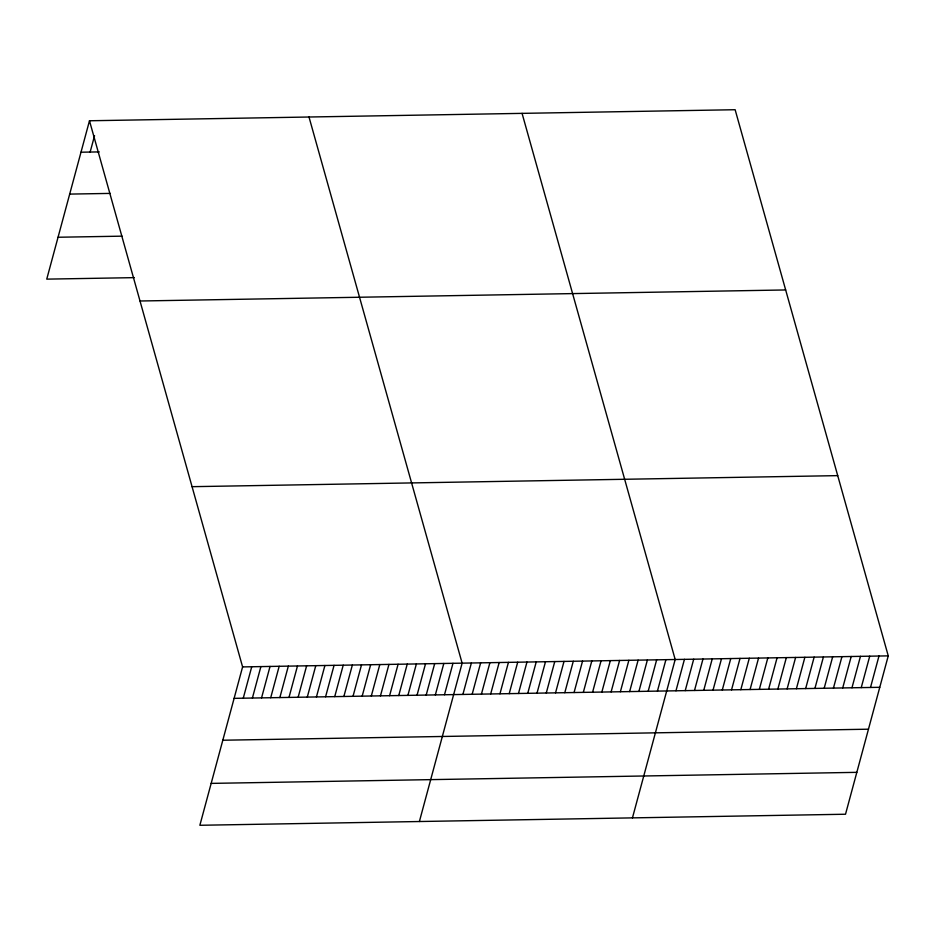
<?xml version="1.0" encoding="UTF-8"?>
<svg xmlns="http://www.w3.org/2000/svg" width="935" height="935" viewBox="0 0 935 935"><rect width="100%" height="100%" fill="white"/><g stroke="black" fill="none" stroke-linecap="round" stroke-linejoin="round"><path stroke-width="1.4" d="M89.48 120.767L242.597 666.912L199.868 825.278L845.521 814.233L888.25 655.867L735.132 109.722L89.48 120.767L46.75 279.133L134.301 277.637M90.146 152.054L94.564 135.657M243.264 698.188L251.737 666.749M252.403 698.036L260.888 666.597M261.555 697.884L270.04 666.445M270.706 697.72L279.179 666.281M279.845 697.568L288.331 666.129M288.997 697.405L297.482 665.965M298.136 697.253L306.622 665.813M307.288 697.101L315.773 665.662M316.439 696.937L324.912 665.498M325.579 696.785L334.064 665.346M334.73 696.622L343.215 665.194M343.87 696.47L352.355 665.03M353.021 696.318L361.506 664.878M362.172 696.154L370.646 664.715M371.312 696.002L379.797 664.563M380.463 695.85L388.948 664.411M389.603 695.687L398.088 664.247M398.754 695.535L407.239 664.095M407.905 695.371L416.379 663.932M417.045 695.219L425.53 663.78M426.196 695.067L434.682 663.628M435.348 694.904L443.821 663.464M444.487 694.752L452.972 663.312M419.394 821.514L462.124 663.16L309.006 117.015M462.895 694.436L471.38 662.997M472.163 694.273L480.648 662.833M481.432 694.121L489.905 662.681M490.688 693.957L499.173 662.518M499.956 693.805L508.441 662.366M509.213 693.641L517.698 662.202M518.481 693.49L526.966 662.05M527.749 693.326L536.222 661.887M537.006 693.162L545.491 661.723M546.274 693.01L554.759 661.571M555.542 692.847L564.015 661.407M564.798 692.695L573.284 661.255M574.067 692.531L582.552 661.092M583.323 692.379L591.808 660.94M592.591 692.216L601.076 660.776M601.86 692.064L610.333 660.624M611.116 691.9L619.601 660.461M620.384 691.736L628.869 660.297M629.641 691.584L638.126 660.145M638.909 691.421L647.394 659.981M648.177 691.269L656.662 659.829M657.434 691.105L665.919 659.666M632.457 817.868L675.187 659.514L522.069 113.369M675.97 690.79L684.443 659.35M685.226 690.638L693.712 659.198M694.495 690.474L702.98 659.035M703.751 690.31L712.236 658.871M713.019 690.159L721.504 658.719M722.288 689.995L730.761 658.556M731.544 689.843L740.029 658.404M740.812 689.679L749.297 658.24M750.08 689.527L758.554 658.088M759.337 689.364L767.822 657.924M768.605 689.2L777.09 657.772M777.862 689.048L786.347 657.609M787.13 688.885L795.615 657.445M796.398 688.733L804.871 657.293M805.654 688.569L814.14 657.13M814.923 688.417L823.408 656.978M824.179 688.253L832.664 656.814M833.447 688.102L841.932 656.662M842.715 687.938L851.201 656.499M851.972 687.774L860.457 656.347M861.24 687.622L869.725 656.183M870.508 687.459L878.982 656.019M80.994 152.206L99.285 151.902M69.693 194.094L110.201 193.405M58.052 237.245L122.076 236.158M140.005 301L785.657 289.955M192.072 486.679L837.725 475.634M242.597 666.912L888.25 655.867M234.112 698.351L879.765 687.307M222.81 740.228L868.463 729.195M211.17 783.39L856.822 772.345"/></g></svg>
